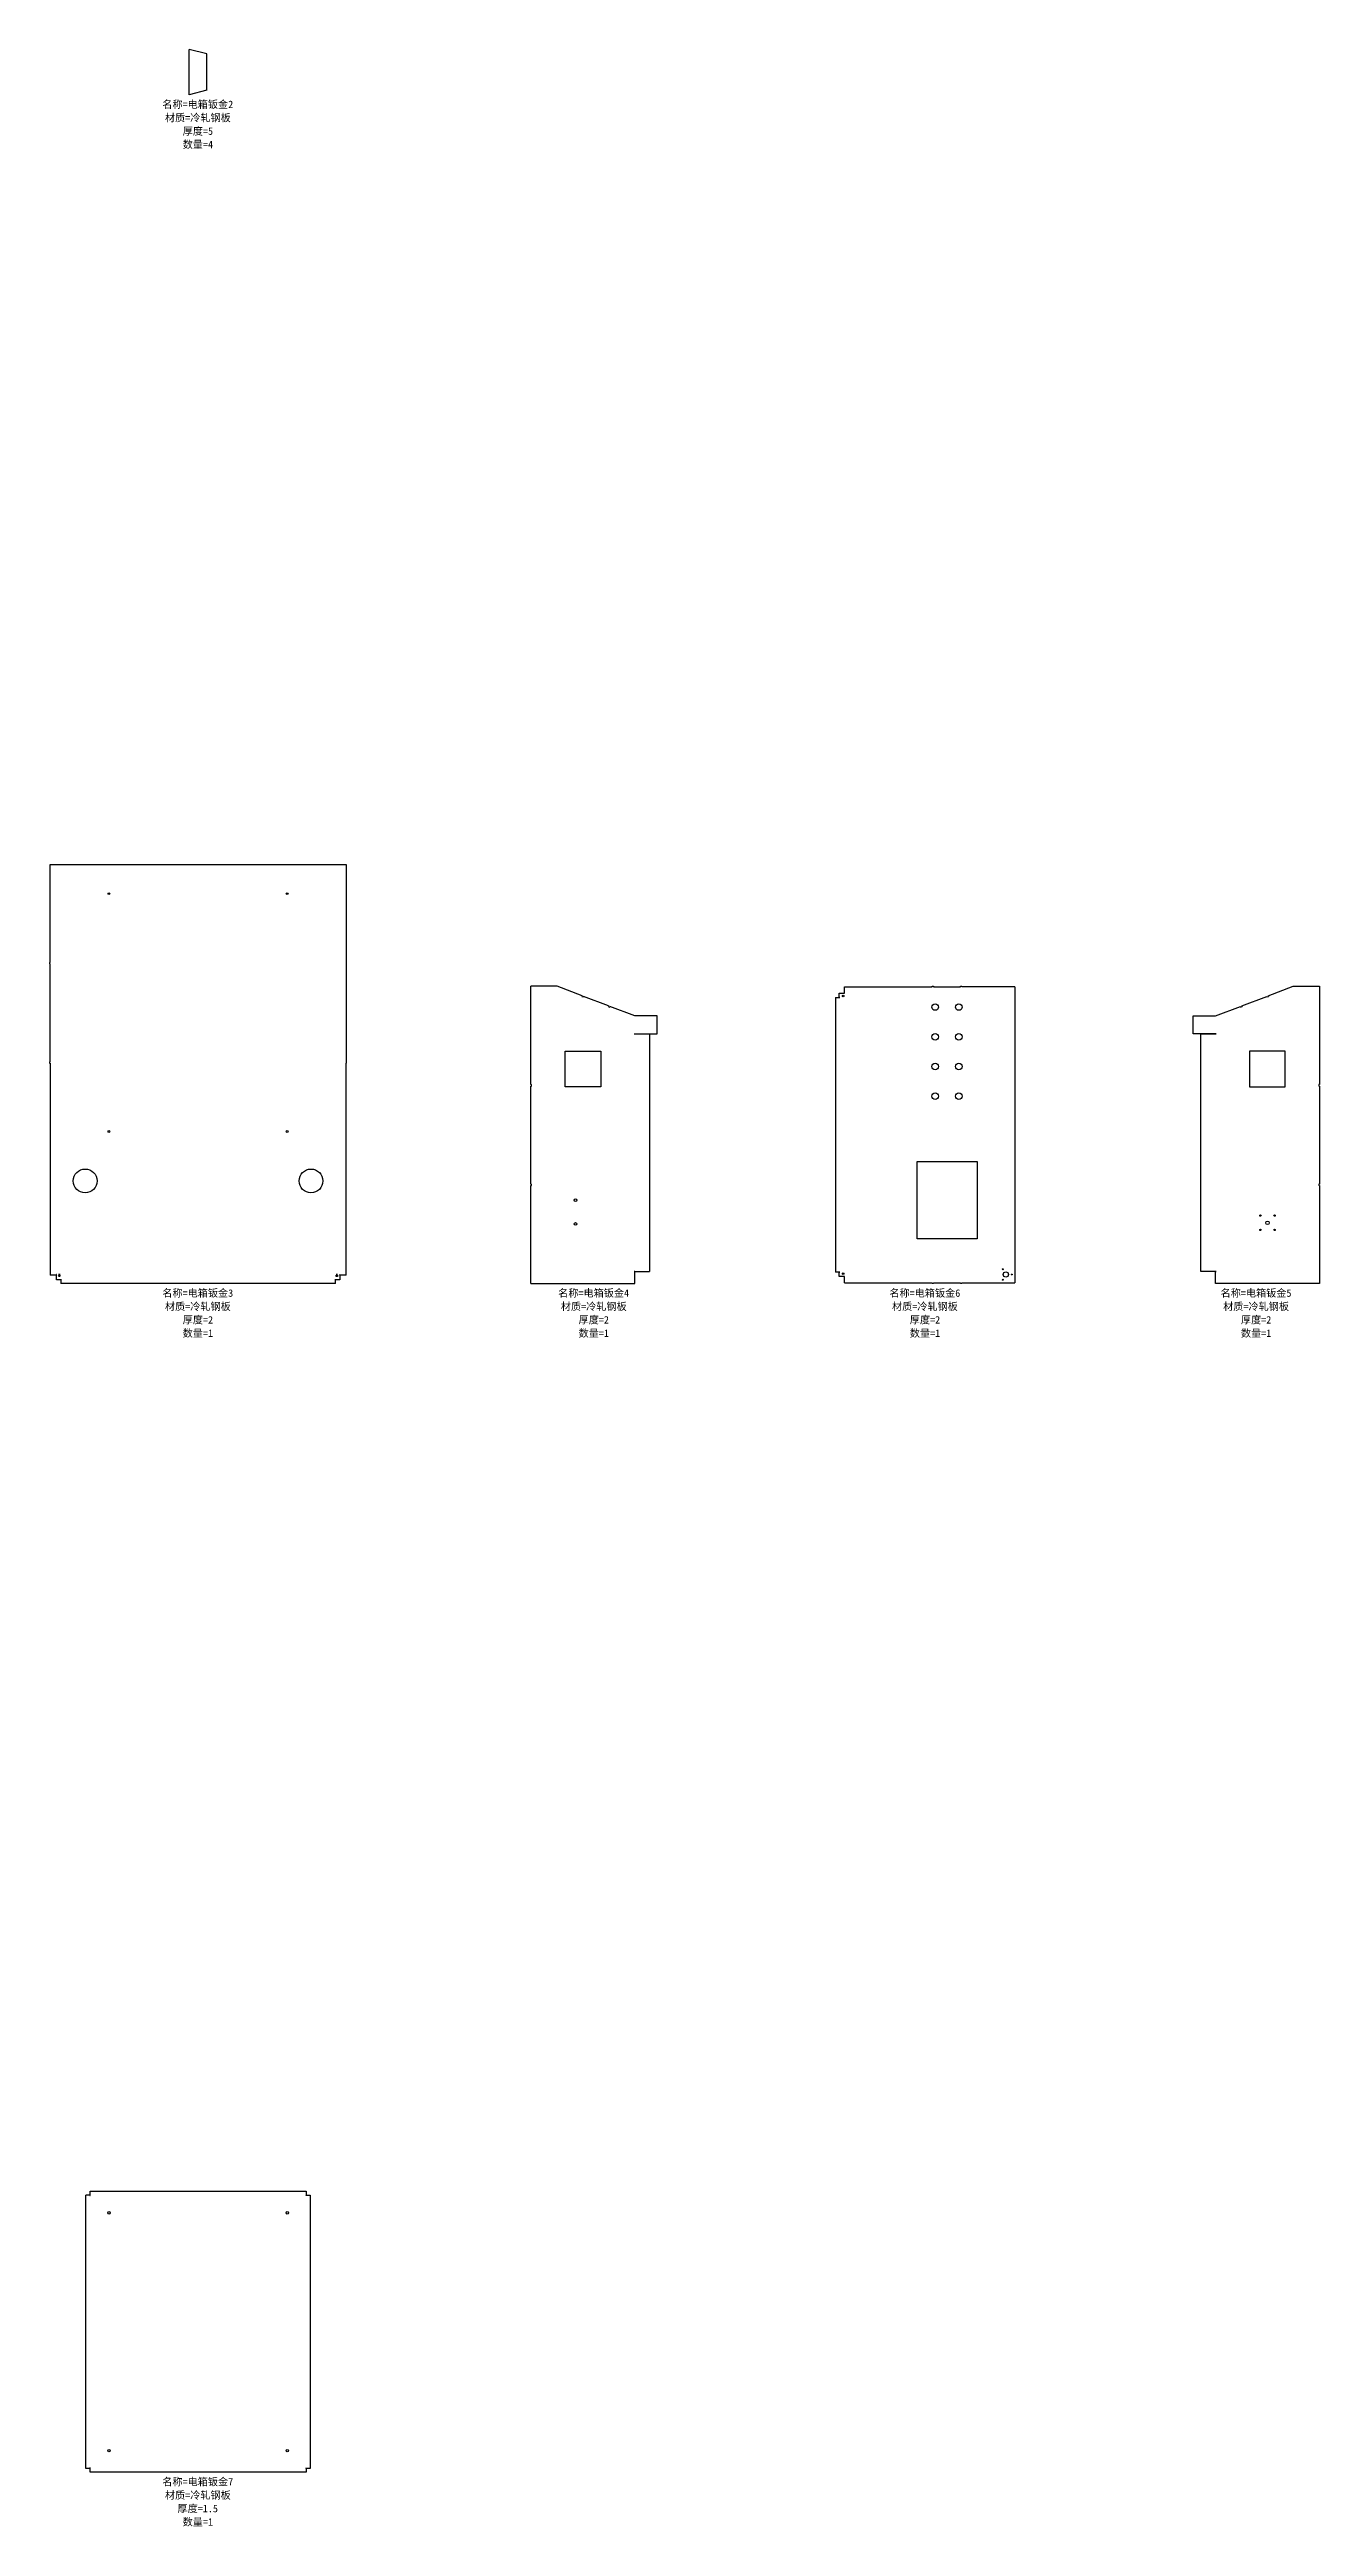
# Model space of a CAD drawing. Header units: millimetres. Extents: x -500 to 3774, y -8183 to 152.
import ezdxf

# ---------------------------------------------------------------- set-up
doc = ezdxf.new("R2010")
doc.units = ezdxf.units.MM
doc.layers.add('防拉孔线', color=30, linetype='Continuous')
doc.layers.add('零件信息', color=131, linetype='Continuous')
doc.styles.add('SLDTEXTSTYLE1', font='', dxfattribs={"bigfont": 'bigfont'})
doc.styles.get('SLDTEXTSTYLE1').set_extended_font_data('宋体')

msp = doc.modelspace()

# ---------------------------------------------------------------- linework, layer by layer
at = {"color": 7, "linetype": 'Continuous', "lineweight": 25}
for p, q in [((-30, 0), (-30, 152)), ((30, 137), (-30, 152)), ((30, 15), (30, 137)), ((30, 15), (-30, 0)), ((-498, -2919.9), (-498, -2590.6)), ((-498, -2590.6), (498, -2590.6)), ((498, -2590.6), (498, -2919.9)), ((-500, -2919.9), (-500, -2924.9)), ((-498, -2919.9), (-500, -2919.9)), ((-500, -2924.9), (-498, -2924.9)), ((-498, -3254.3), (-498, -2924.9)), ((500, -2919.9), (498, -2919.9)), ((498, -2924.9), (500, -2924.9)), ((498, -2924.9), (498, -3254.3)), ((500, -2924.9), (500, -2919.9)), ((1120, -3331.1), (1120, -3000)), ((1208.5, -3000), (1120, -3000)), ((1292.3, -3032.1), (1208.5, -3000)), ((2470.7, -3002), (2470.7, -3000)), ((2470.7, -3000), (2475.7, -3000)), ((2475.7, -3000), (2475.7, -3002)), ((2565.7, -3002), (2565.7, -3000)), ((2565.7, -3000), (2570.7, -3000)), ((2570.7, -3000), (2570.7, -3002)), ((3602, -3032.1), (3685.8, -3000)), ((3685.8, -3000), (3774.3, -3000)), ((3774.3, -3000), (3774.3, -3331.1)), ((1292.3, -3032.1), (1291.6, -3034.1)), ((1291.6, -3034.1), (1296.6, -3036.1)), ((1297.4, -3034), (1296.6, -3036.1)), ((1381.1, -3066), (1297.4, -3034)), ((1381.1, -3066), (1380.3, -3068.1)), ((1380.3, -3068.1), (1385.3, -3070)), ((1386.1, -3067.9), (1385.3, -3070)), ((1470, -3100), (1386.1, -3067.9)), ((2145.7, -3038), (2145.7, -3962)), ((2145.7, -3038), (2159.6, -3038)), ((2157.3, -3037.8), (2157.3, -3023)), ((2157.3, -3023), (2175.3, -3023)), ((2159.6, -3037.8), (2157.3, -3037.8)), ((2159.6, -3038), (2159.6, -3037.8)), ((2175.3, -3023), (2175.3, -3002)), ((2175.3, -3002), (2470.7, -3002)), ((2475.7, -3002), (2565.7, -3002)), ((2748.6, -3002), (2570.7, -3002)), ((2748.6, -3002), (2748.6, -3998)), ((3424.3, -3100), (3508.2, -3067.9)), ((3508.2, -3067.9), (3509, -3070)), ((3509, -3070), (3514, -3068.1)), ((3513.2, -3066), (3596.9, -3034)), ((3513.2, -3066), (3514, -3068.1)), ((3596.9, -3034), (3597.7, -3036.1)), ((3597.7, -3036.1), (3602.8, -3034.1)), ((3602, -3032.1), (3602.8, -3034.1)), ((1467.7, -3160.1), (1470, -3160.1)), ((1467.7, -3160.3), (1467.7, -3160.1)), ((1467.7, -3160.3), (1519.8, -3160.3)), ((1545, -3100), (1470, -3100)), ((1470, -3160), (1545, -3160)), ((1470, -3160.1), (1470, -3160)), ((1519.8, -3160.3), (1519.8, -3960)), ((1545, -3160), (1545, -3100)), ((3349.3, -3160), (3349.3, -3100)), ((3349.3, -3100), (3424.3, -3100)), ((3424.3, -3160), (3349.3, -3160)), ((3374.5, -3960), (3374.5, -3160.3)), ((3374.5, -3160.3), (3426.6, -3160.3)), ((3424.3, -3160.1), (3424.3, -3160)), ((3426.6, -3160.1), (3424.3, -3160.1)), ((3426.6, -3160.3), (3426.6, -3160.1)), ((1235, -3218.5), (1355, -3218.5)), ((1235, -3338.5), (1235, -3218.5)), ((1355, -3218.5), (1355, -3338.5)), ((3659.3, -3218.5), (3539.3, -3218.5)), ((3539.3, -3218.5), (3539.3, -3338.5)), ((3659.3, -3338.5), (3659.3, -3218.5)), ((-500, -3254.3), (-500, -3259.3)), ((-498, -3254.3), (-500, -3254.3)), ((-500, -3259.3), (-498, -3259.3)), ((-498, -3259.3), (-498, -3971.8)), ((500, -3254.3), (498, -3254.3)), ((498, -3259.3), (500, -3259.3)), ((498, -3971.8), (498, -3259.3)), ((500, -3259.3), (500, -3254.3)), ((1120, -3331.1), (1122.2, -3331.1)), ((1122.2, -3336.5), (1122.2, -3331.1)), ((3774.3, -3331.1), (3772.1, -3331.1)), ((3772.1, -3331.1), (3772.1, -3336.5)), ((1120, -3665.5), (1120, -3336.5)), ((1120, -3336.5), (1122.2, -3336.5)), ((1355, -3338.5), (1235, -3338.5)), ((3539.3, -3338.5), (3659.3, -3338.5)), ((3774.3, -3336.5), (3772.1, -3336.5)), ((3774.3, -3336.5), (3774.3, -3665.5)), ((1120, -3665.5), (1122.2, -3665.5)), ((1122.2, -3670.9), (1122.2, -3665.5)), ((2419.7, -3590), (2621.7, -3590)), ((2419.7, -3850), (2419.7, -3590)), ((2621.7, -3590), (2621.7, -3850)), ((3774.3, -3665.5), (3772.1, -3665.5)), ((3772.1, -3665.5), (3772.1, -3670.9)), ((1120, -4000), (1120, -3670.9)), ((1120, -3670.9), (1122.2, -3670.9)), ((3774.3, -3670.9), (3772.1, -3670.9)), ((3774.3, -3670.9), (3774.3, -4000)), ((2621.7, -3850), (2419.7, -3850)), ((-477.2, -3971.8), (-498, -3971.8)), ((-477, -3969.5), (-477.2, -3969.5)), ((-477.2, -3969.5), (-477.2, -3971.8)), ((-477, -3988.4), (-477, -3969.5)), ((-462.2, -3988.4), (-477, -3988.4)), ((-462.2, -3986.1), (-462, -3986.1)), ((-462.2, -3988.4), (-462.2, -3986.1)), ((-462, -3986.1), (-462, -4000)), ((462, -4000), (-462, -4000)), ((462, -3986.1), (462.2, -3986.1)), ((462, -4000), (462, -3986.1)), ((462.2, -3986.1), (462.2, -3988.4)), ((477, -3988.4), (462.2, -3988.4)), ((477.2, -3969.5), (477, -3969.5)), ((477, -3969.5), (477, -3988.4)), ((477.2, -3971.8), (477.2, -3969.5)), ((498, -3971.8), (477.2, -3971.8)), ((1120, -4000), (1470, -4000)), ((1467.7, -3960.2), (1467.7, -3960)), ((1467.7, -3960), (1519.8, -3960)), ((1470, -3960.2), (1467.7, -3960.2)), ((1470, -4000), (1470, -3960.2)), ((2159.6, -3962), (2145.7, -3962)), ((2157.3, -3977), (2157.3, -3962.2)), ((2157.3, -3962.2), (2159.6, -3962.2)), ((2175.3, -3977), (2157.3, -3977)), ((2159.6, -3962.2), (2159.6, -3962)), ((2175.3, -3998), (2175.3, -3977)), ((2175.3, -3998), (2470.7, -3998)), ((2470.7, -4000), (2470.7, -3998)), ((2475.7, -4000), (2470.7, -4000)), ((2475.7, -3998), (2565.7, -3998)), ((2475.7, -3998), (2475.7, -4000)), ((2565.7, -4000), (2565.7, -3998)), ((2570.7, -4000), (2565.7, -4000)), ((2570.7, -3998), (2748.6, -3998)), ((2570.7, -3998), (2570.7, -4000)), ((3426.6, -3960), (3374.5, -3960)), ((3424.3, -3960.2), (3426.6, -3960.2)), ((3424.3, -4000), (3424.3, -3960.2)), ((3774.3, -4000), (3424.3, -4000)), ((3426.6, -3960.2), (3426.6, -3960)), ((-377.5, -7987.5), (-377.5, -7067.5)), ((-364.1, -7067.5), (-377.5, -7067.5)), ((-364.1, -7067.5), (-364.1, -7069.1)), ((-364.1, -7069.1), (-363.4, -7069.1)), ((-363.4, -7069.1), (-363.4, -7055)), ((-363.4, -7055), (363.3, -7055)), ((363.3, -7055), (363.3, -7068.4)), ((363.4, -7068.4), (363.3, -7068.4)), ((363.4, -7068.4), (363.4, -7069.1)), ((363.4, -7069.1), (364.1, -7069.1)), ((364.1, -7069.1), (364.1, -7067.5)), ((364.1, -7067.5), (377.5, -7067.5)), ((377.5, -7067.5), (377.5, -7987.5)), ((-364.1, -7987.5), (-377.5, -7987.5)), ((-363.4, -7985.9), (-364.1, -7985.9)), ((-364.1, -7985.9), (-364.1, -7987.5)), ((-363.4, -7986.6), (-363.4, -7985.9)), ((-363.4, -7986.6), (-363.3, -7986.6)), ((-363.3, -8000), (-363.3, -7986.6)), ((363.3, -8000), (-363.3, -8000)), ((363.3, -7986.6), (363.4, -7986.6)), ((363.3, -7986.6), (363.3, -8000)), ((363.4, -7986.6), (363.4, -7985.9)), ((363.4, -7985.9), (364.1, -7985.9)), ((364.1, -7987.5), (364.1, -7985.9)), ((377.5, -7987.5), (364.1, -7987.5))]:
    msp.add_line(p, q, dxfattribs=at)
for centre, radius in [((-300, -2688.6), 3), ((300, -2688.6), 3), ((2171.3, -3033), 2.6), ((2480.7, -3070), 11), ((2560.7, -3070), 11), ((2480.7, -3170), 11), ((2560.7, -3170), 11), ((2480.7, -3270), 11), ((2560.7, -3270), 11), ((2480.7, -3370), 11), ((2560.7, -3370), 11), ((-300, -3488.6), 3), ((300, -3488.6), 3), ((-380, -3655.2), 40), ((380, -3655.2), 40), ((1270, -3720), 4.5), ((1270, -3800), 4.5), ((3575.3, -3772), 2.25), ((3575.3, -3820), 2.25), ((3599.3, -3796), 6), ((3623.3, -3772), 2.25), ((3623.3, -3820), 2.25), ((-467, -3974.4), 2.6), ((467, -3974.4), 2.6), ((2171.3, -3967), 2.6), ((2708.5, -3952.5), 1.65), ((2708.5, -3987.5), 1.65), ((2718.6, -3970), 9), ((2738.8, -3970), 1.65), ((-300, -7127.5), 4), ((300, -7127.5), 4), ((-300, -7927.5), 4), ((300, -7927.5), 4)]:
    msp.add_circle(centre, radius, dxfattribs=at)
at = {"layer": '防拉孔线'}
for p, q in [((-464.5, -3970.1), (-469.5, -3970.1)), ((469.5, -3970.1), (464.5, -3970.1))]:
    msp.add_line(p, q, dxfattribs=at)

# ---------------------------------------------------------------- texts
at = {"layer": '零件信息', "char_height": 25, "attachment_point": 2, "style": 'SLDTEXTSTYLE1'}
for s, insert in [('名称=电箱钣金2', (-1.1, -20)), ('材质=冷轧钢板', (-0.8, -65)), ('厚度=5', (-0.7, -110)), ('数量=4', (-0.7, -155)), ('名称=电箱钣金3', (-1.1, -4020)), ('材质=冷轧钢板', (-0.8, -4065)), ('名称=电箱钣金4', (1331.4, -4020)), ('材质=冷轧钢板', (1331.7, -4065)), ('名称=电箱钣金6', (2446.1, -4020)), ('材质=冷轧钢板', (2446.3, -4065)), ('名称=电箱钣金5', (3560.8, -4020)), ('材质=冷轧钢板', (3561, -4065)), ('厚度=2', (-0.7, -4110)), ('数量=1', (-0.7, -4155)), ('厚度=2', (1331.8, -4110)), ('数量=1', (1331.8, -4155)), ('厚度=2', (2446.5, -4110)), ('数量=1', (2446.5, -4155)), ('厚度=2', (3561.1, -4110)), ('数量=1', (3561.1, -4155)), ('名称=电箱钣金7', (-1.1, -8020)), ('材质=冷轧钢板', (-0.8, -8065)), ('厚度=1.5', (-1.2, -8110)), ('数量=1', (-0.7, -8155))]:
    msp.add_mtext(s, dxfattribs=dict(at, insert=insert))

doc.saveas('drawing.dxf')
